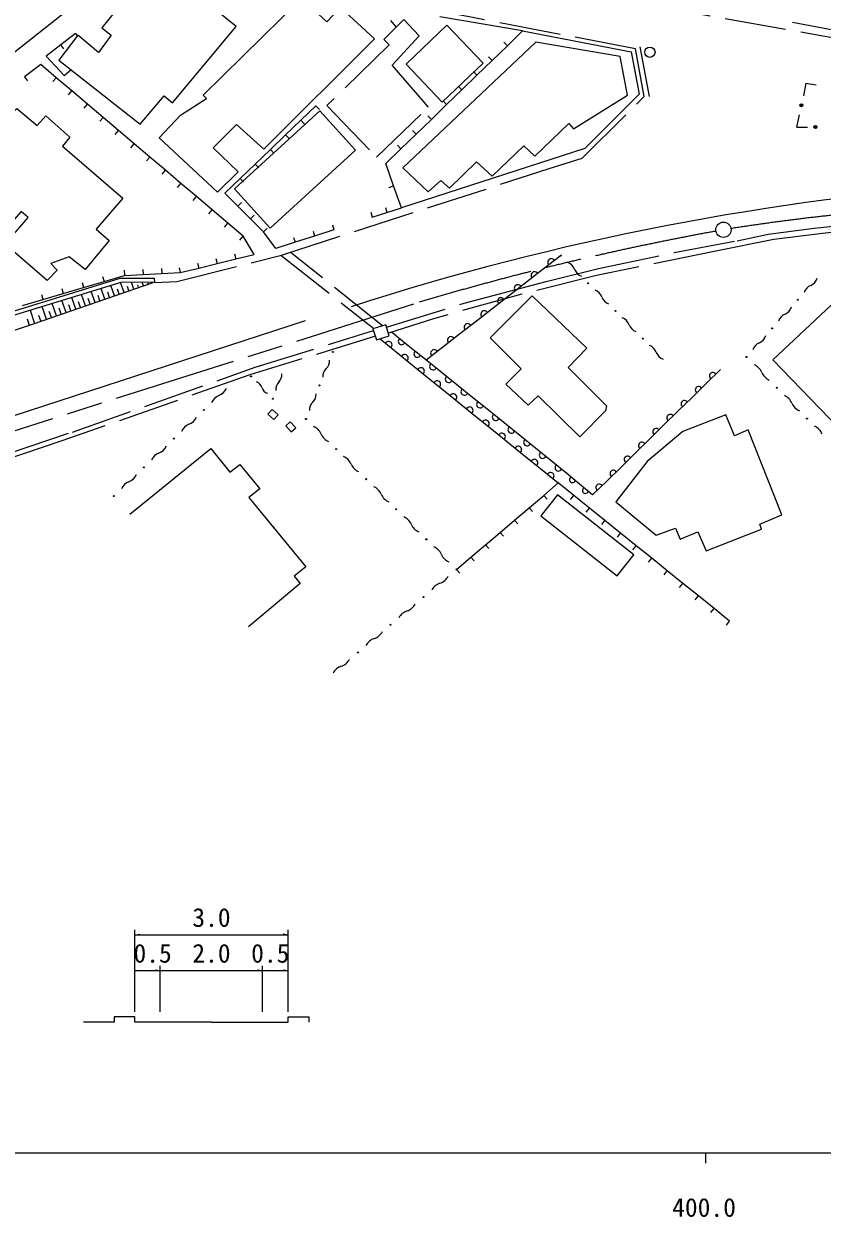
# Model space of a CAD drawing. Units: millimetres, scale not verified. Extents: x 40000 to 680000, y 20000 to 380000.
# Drawn here: x 401376 to 479385, y 198715 to 315310 of the extents above; entities that cross this region are included whole.
import ezdxf
from ezdxf.enums import TextEntityAlignment as Align

# ---------------------------------------------------------------- set-up
doc = ezdxf.new("R2010")
doc.units = ezdxf.units.MM
doc.header["$LTSCALE"] = 1000
doc.linetypes.add('CHAIN', pattern=[18.5, 12, -1.5, 3.5, -1.5])
doc.linetypes.add('DASHED', pattern=[7.5, 6, -1.5])
for name, color, linetype, lineweight in [('M-BGD', 7, 'Continuous', 25), ('M-BGD-EXST', 7, 'Continuous', 25), ('M-BMK', 2, 'CHAIN', 13), ('M-BMK-SRVR', 3, 'Continuous', 25), ('M-STR-HTXT', 7, 'Continuous', 13), ('M-TTL-BAND', 7, 'Continuous', 25)]:
    doc.layers.add(name, color=color, linetype=linetype, lineweight=lineweight)
doc.styles.add('ＭＳ ゴシック', font='')
doc.styles.get('ＭＳ ゴシック').set_extended_font_data('MS Gothic')

msp = doc.modelspace()

# ---------------------------------------------------------------- linework, layer by layer
at = {"layer": 'M-BGD'}
for p, q in [((450115, 314616), (442031, 315982)), ((437212, 315631), (437773, 314992)), ((442714, 315182), (438729, 311376)), ((446250, 311480), (442714, 315182)), ((482845, 314255), (476483, 315439)), ((406410, 314368), (404985, 313255)), ((406410, 314368), (406584, 314145)), ((448629, 313177), (450115, 314616)), ((404985, 313255), (403560, 312143)), ((405293, 312861), (404985, 313255)), ((447143, 311737), (448629, 313177)), ((448281, 313536), (448629, 313177)), ((461582, 313051), (462497, 308212)), ((403022, 311341), (401446, 310150)), ((404545, 310049), (403022, 311341)), ((403560, 312143), (405315, 310265)), ((438729, 311376), (442266, 307674)), ((442266, 307674), (446250, 311480)), ((445657, 310298), (447143, 311737)), ((446795, 312097), (447143, 311737)), ((401446, 310150), (401748, 309751)), ((405315, 310265), (405981, 310816)), ((444171, 308859), (445657, 310298)), ((445309, 310657), (445657, 310298)), ((404221, 309668), (404545, 310049)), ((406068, 308758), (404545, 310049)), ((443823, 309218), (444171, 308859)), ((477801, 309518), (477548, 308285)), ((477801, 309518), (478795, 309357)), ((405744, 308377), (406068, 308758)), ((407591, 307466), (406068, 308758)), ((442684, 307420), (444171, 308859)), ((407267, 307085), (407591, 307466)), ((409114, 306175), (407591, 307466)), ((430305, 306810), (421947, 299190)), ((428440, 305887), (429924, 307312)), ((429924, 307312), (430270, 306951)), ((433795, 302982), (430305, 306810)), ((441198, 305981), (442684, 307420)), ((442337, 307779), (442684, 307420)), ((408790, 305794), (409114, 306175)), ((410636, 304883), (409114, 306175)), ((426956, 304462), (428440, 305887)), ((428787, 305526), (428440, 305887)), ((439712, 304541), (441198, 305981)), ((440850, 306340), (441198, 305981)), ((476916, 305205), (477169, 306437)), ((410313, 304502), (410636, 304883)), ((412159, 303592), (410636, 304883)), ((425472, 303038), (426956, 304462)), ((427303, 304102), (426956, 304462)), ((438226, 303102), (439712, 304541)), ((439364, 304901), (439712, 304541)), ((476916, 305205), (477949, 305218)), ((411836, 303211), (412159, 303592)), ((413682, 302301), (412159, 303592)), ((437878, 303461), (438226, 303102)), ((413359, 301919), (413682, 302301)), ((415205, 301009), (413682, 302301)), ((423989, 301613), (425472, 303038)), ((425437, 295363), (433795, 302982)), ((425819, 302677), (425472, 303038)), ((436740, 301663), (438226, 303102)), ((414882, 300628), (415205, 301009)), ((416728, 299718), (415205, 301009)), ((422505, 300188), (423989, 301613)), ((424335, 301252), (423989, 301613)), ((437510, 299496), (436740, 301663)), ((416405, 299336), (416728, 299718)), ((418251, 298426), (416728, 299718)), ((421021, 298764), (422505, 300188)), ((422851, 299828), (422505, 300188)), ((422277, 297507), (421021, 298764)), ((421947, 299190), (425437, 295363)), ((437039, 299329), (437510, 299496)), ((438280, 297329), (437510, 299496)), ((417928, 298045), (418251, 298426)), ((419774, 297135), (418251, 298426)), ((422631, 297860), (422277, 297507)), ((423534, 296250), (422277, 297507)), ((436701, 297354), (436852, 296877)), ((436852, 296877), (438280, 297329)), ((419451, 296753), (419774, 297135)), ((421297, 295843), (419774, 297135)), ((423887, 296603), (423534, 296250)), ((424790, 294993), (423534, 296250)), ((435273, 296902), (435424, 296425)), ((435424, 296425), (436852, 296877)), ((420974, 295462), (421297, 295843)), ((422820, 294552), (421297, 295843)), ((425144, 295346), (424790, 294993)), ((425990, 293358), (424790, 294993)), ((429632, 295053), (429785, 294577)), ((431683, 295186), (429785, 294577)), ((431530, 295663), (431683, 295186)), ((422496, 294170), (422820, 294552)), ((423878, 292787), (422820, 294552)), ((427888, 293968), (425990, 293358)), ((427735, 294444), (427888, 293968)), ((429785, 294577), (427888, 293968)), ((421955, 292826), (422076, 292341)), ((422076, 292341), (423878, 292787)), ((418349, 291933), (418470, 291448)), ((418470, 291448), (420273, 291894)), ((420152, 292380), (420273, 291894)), ((420273, 291894), (422076, 292341)), ((453770, 292604), (452135, 291336)), ((409065, 290625), (409208, 290145)), ((409208, 290145), (411197, 290736)), ((411173, 291236), (411197, 290736)), ((411197, 290736), (413020, 290825)), ((412996, 291324), (413020, 290825)), ((413020, 290825), (414844, 290913)), ((414819, 291412), (414844, 290913)), ((414844, 290913), (416667, 291001)), ((416546, 291486), (416667, 291001)), ((416667, 291001), (418470, 291448)), ((452135, 291336), (450500, 290068)), ((405087, 289443), (405229, 288963)), ((405229, 288963), (407219, 289554)), ((407076, 290034), (407219, 289554)), ((407219, 289554), (409208, 290145)), ((408336, 288084), (407964, 289160)), ((409281, 288411), (408920, 289455)), ((410226, 288738), (409876, 289749)), ((410699, 288901), (410527, 289398)), ((411171, 289064), (410833, 290043)), ((411644, 289228), (411497, 289651)), ((412116, 289391), (411882, 290069)), ((412589, 289555), (412501, 289809)), ((413061, 289718), (412944, 290057)), ((413534, 289881), (413505, 289966)), ((450500, 290068), (448866, 288800)), ((401251, 287781), (403240, 288372)), ((403098, 288851), (403240, 288372)), ((403240, 288372), (405229, 288963)), ((405500, 287104), (405094, 288278)), ((406446, 287430), (406051, 288572)), ((406918, 287594), (406724, 288157)), ((407391, 287757), (407007, 288866)), ((407863, 287921), (407674, 288467)), ((408808, 288247), (408625, 288777)), ((409753, 288574), (409576, 289088)), ((448866, 288800), (447231, 287532)), ((401986, 287323), (402421, 286039)), ((402814, 286851), (403020, 286243)), ((403579, 286439), (403150, 287680)), ((404068, 286609), (403857, 287221)), ((404551, 286776), (404134, 287983)), ((405028, 286940), (404822, 287536)), ((405973, 287267), (405773, 287846)), ((447231, 287532), (445596, 286264)), ((428876, 286289), (396574, 275771)), ((401689, 286485), (401901, 285863)), ((436740, 285906), (435493, 285507)), ((437088, 284820), (436740, 285906)), ((445596, 286264), (443962, 284996)), ((435493, 285507), (435840, 284421)), ((435840, 284421), (437088, 284820)), ((436184, 284531), (437767, 283251)), ((439110, 283736), (437308, 285190)), ((443962, 284996), (442327, 283728)), ((440641, 282501), (439110, 283736)), ((442327, 283728), (440692, 282460)), ((437767, 283251), (439351, 281971)), ((442172, 281266), (440641, 282501)), ((439351, 281971), (440934, 280690)), ((443703, 280030), (442172, 281266)), ((469451, 281544), (468062, 280181)), ((440934, 280690), (442517, 279410)), ((445234, 278795), (443703, 280030)), ((468062, 280181), (466674, 278818)), ((442517, 279410), (444100, 278130)), ((446766, 277560), (445234, 278795)), ((466674, 278818), (465285, 277456)), ((425627, 277642), (425207, 277173)), ((426223, 277108), (425627, 277642)), ((444100, 278130), (445684, 276850)), ((448297, 276324), (446766, 277560)), ((425207, 277173), (425802, 276639)), ((425802, 276639), (426223, 277108)), ((427414, 276428), (426971, 276038)), ((427942, 275827), (427414, 276428)), ((445684, 276850), (447267, 275569)), ((465285, 277456), (463897, 276093)), ((426971, 276038), (427499, 275438)), ((427499, 275438), (427942, 275827)), ((447267, 275569), (448850, 274289)), ((449828, 275089), (448297, 276324)), ((463897, 276093), (462508, 274730)), ((448850, 274289), (450434, 273009)), ((451359, 273854), (449828, 275089)), ((462508, 274730), (461119, 273367)), ((450434, 273009), (452017, 271729)), ((452890, 272619), (451359, 273854)), ((461119, 273367), (459731, 272005)), ((452017, 271729), (453600, 270448)), ((454421, 271383), (452890, 272619)), ((459731, 272005), (458342, 270642)), ((455687, 270331), (454421, 271383)), ((458342, 270642), (456953, 269279)), ((452178, 269242), (453600, 270448)), ((455122, 269222), (453600, 270448)), ((456953, 269279), (455687, 270331)), ((450755, 268036), (452178, 269242)), ((453526, 269303), (451895, 267228)), ((452501, 268861), (452178, 269242)), ((460988, 263439), (453526, 269303)), ((454808, 268833), (455122, 269222)), ((456644, 267996), (455122, 269222)), ((449333, 266830), (450755, 268036)), ((451079, 267655), (450755, 268036)), ((451895, 267228), (459356, 261364)), ((456330, 267607), (456644, 267996)), ((458165, 266770), (456644, 267996)), ((447910, 265624), (449333, 266830)), ((449656, 266449), (449333, 266830)), ((457852, 266381), (458165, 266770)), ((459687, 265544), (458165, 266770)), ((446488, 264418), (447910, 265624)), ((448234, 265242), (447910, 265624)), ((459374, 265155), (459687, 265544)), ((461209, 264318), (459687, 265544)), ((445065, 263211), (446488, 264418)), ((446811, 264036), (446488, 264418)), ((460895, 263929), (461209, 264318)), ((462731, 263092), (461209, 264318)), ((443643, 262005), (445065, 263211)), ((445389, 262830), (445065, 263211)), ((459356, 261364), (460988, 263439)), ((462417, 262703), (462731, 263092)), ((464253, 261866), (462731, 263092)), ((443966, 261624), (443643, 262005)), ((463939, 261477), (464253, 261866)), ((465774, 260640), (464253, 261866)), ((465461, 260251), (465774, 260640)), ((467296, 259414), (465774, 260640)), ((466983, 259024), (467296, 259414)), ((468818, 258188), (467296, 259414)), ((468504, 257798), (468818, 258188)), ((470340, 256962), (468818, 258188)), ((470026, 256572), (470340, 256962))]:
    msp.add_line(p, q, dxfattribs=at)
at = {"layer": 'M-BGD', "linetype": 'DASHED'}
for p, q in [((426493, 292695), (435584, 285536)), ((436419, 285803), (427410, 292987))]:
    msp.add_line(p, q, dxfattribs=at)
for points in [[(414130, 290043), (416327, 290147), (426561, 292712), (452702, 301167), (455947, 302172), (462002, 308205), (461134, 312866), (436690, 317570), (417443, 321176), (418223, 325058), (415707, 325601)], [(418631, 325001), (447753, 319745), (484877, 313180), (512511, 308250)], [(436810, 285690), (444398, 288013), (448836, 289202), (452404, 290124), (457545, 291397), (464932, 292971), (471078, 294110), (474127, 294746), (478615, 295349), (484695, 296002), (490138, 296304), (494845, 296538), (500757, 296639), (504408, 296639), (512046, 296322)], [(484162, 295364), (479426, 294820), (474657, 294247), (468828, 293082), (457339, 290707), (450026, 288906), (441398, 286489), (437001, 285092)], [(392947, 271003), (406128, 275430), (423978, 281755), (435545, 285344)], [(435723, 284787), (423455, 281003), (405090, 274559), (393149, 270539)]]:
    msp.add_lwpolyline(points, dxfattribs=at)
at = {"layer": 'M-BGD'}
for points in [[(399249, 311600), (406940, 317724), (407408, 321760), (400944, 322755)], [(412727, 305502), (415071, 308291), (415915, 307599), (422117, 315042), (417905, 318488), (416992, 317380), (414387, 319474), (412658, 317428), (411587, 318183), (408988, 314933), (409910, 314202), (408677, 312522), (406641, 314221), (404788, 311756)], [(428513, 317822), (430997, 315516), (432332, 316902), (435640, 313844), (424819, 303070), (422165, 305487), (419874, 303196), (422323, 300858), (420301, 298852), (414598, 304178), (416680, 306374), (419211, 308027), (418896, 308331)], [(459640, 312116), (451397, 313536), (438419, 301237), (440895, 298885), (442128, 300015), (442960, 299255), (445624, 301839), (447140, 300413), (450228, 303405), (451309, 302368), (454633, 305581), (455098, 305053), (460358, 308328)], [(400703, 307043), (402661, 305392), (403533, 306329), (405869, 304240), (405145, 303368), (411060, 298276), (408444, 295265), (409727, 294130), (407358, 291316), (405791, 292562), (404026, 291884), (404643, 291242), (403669, 290243), (399559, 293772), (401805, 296375), (401114, 296968), (398671, 294253), (394071, 298256), (397514, 302199), (396792, 302865)], [(446938, 284617), (451042, 288737), (456404, 283625), (454571, 281730), (458299, 278002), (458212, 277503), (455693, 274959), (451628, 278949), (450668, 278039), (448486, 280109), (449958, 281605)], [(474561, 282479), (480813, 288342), (482859, 286228), (480870, 284311), (482845, 282150), (483623, 282870), (485785, 280708), (485021, 279901), (488884, 275923), (484690, 271989)], [(469962, 277113), (465771, 275470), (462272, 272555), (459230, 268622), (463176, 265356), (465042, 266027), (465508, 264948), (467238, 265686), (468045, 263820), (473454, 265951), (473282, 266418), (475459, 267323), (472144, 275650), (470829, 275069)]]:
    msp.add_lwpolyline(points, close=True, dxfattribs=at)
at = {"layer": 'M-BGD', "linetype": 'DASHED'}
msp.add_lwpolyline([(440022, 314140), (438514, 315736), (436555, 313769), (437061, 313273), (430985, 307323), (435842, 302294), (440912, 307156), (437354, 311289)], close=True, dxfattribs=at)
at = {"layer": 'M-BGD'}
for points in [[(450115, 314616), (460720, 312570), (461518, 308438), (456199, 303126), (438280, 297329)], [(383645, 282175), (401308, 287525), (410802, 290453), (414122, 290460), (414130, 290043), (410954, 290080), (383768, 281722)], [(337109, 265066), (338818, 265499), (343110, 266572), (349019, 268296), (354066, 270071), (365605, 273850), (384930, 280165), (402302, 285998), (414006, 290045)], [(411743, 267416), (419644, 273808), (421510, 271507), (422482, 272249), (424451, 269871), (423351, 269027), (428925, 262251), (427800, 261356), (428363, 260640), (423326, 256396)]]:
    msp.add_lwpolyline(points, dxfattribs=at)
for centre, radius in [((477358, 307361), 150), ((477358, 307361), 99), ((477358, 307361), 49), ((478723, 305228), 150), ((478723, 305228), 99), ((478723, 305228), 49), ((453860, 292670), 50), ((456523, 289967), 50), ((477015, 288357), 50), ((459186, 287263), 50), ((461850, 284560), 50), ((474509, 285559), 50), ((431577, 283261), 50), ((472002, 282760), 50), ((423575, 280865), 50), ((430262, 279981), 50), ((425715, 278679), 50), ((474955, 279752), 50), ((418970, 277591), 50), ((428948, 276702), 50), ((477908, 276744), 50), ((416040, 274783), 50), ((431887, 273762), 50), ((413109, 271974), 50), ((434826, 270823), 50), ((410178, 269166), 50), ((437765, 267884), 50), ((440704, 264945), 50), ((443643, 262005), 50), ((440430, 259303), 50), ((437216, 256601), 50), ((434003, 253899), 50)]:
    msp.add_circle(centre, radius, dxfattribs=at)
for centre, radius, start, end in [((513380, 40289), 259997, 93.92697, 107.92258), ((452921, 292011), 349, 29.32666, 226.27728), ((454093, 290902), 1175, 20.76277, 68.37974), ((451286, 290743), 349, 29.32579, 226.27815), ((456290, 291735), 1175, 200.763, 248.37865), ((477798, 290809), 1153, 294.10767, 342.19342), ((449651, 289475), 349, 29.32579, 226.27815), ((456756, 288198), 1175, 20.76277, 68.37974), ((478739, 288704), 1153, 114.10904, 162.19286), ((448017, 288207), 349, 29.32691, 226.27703), ((458954, 289032), 1175, 200.763, 248.37865), ((446382, 286938), 349, 29.32579, 226.27815), ((476233, 285906), 1153, 114.10882, 162.19317), ((475291, 288010), 1153, 294.10904, 342.19286), ((444747, 285670), 349, 29.32579, 226.27815), ((459419, 285495), 1175, 20.76277, 68.37974), ((461617, 286328), 1175, 200.763, 248.37865), ((438303, 284303), 334, 129.78793, 332.42088), ((443113, 284402), 349, 29.32579, 226.27815), ((472785, 285211), 1153, 294.10846, 342.19435), ((437011, 283935), 344, 311.66242, 150.41914), ((441478, 283134), 349, 29.32666, 226.27728), ((462082, 282792), 1175, 20.763, 68.37865), ((473726, 283107), 1153, 114.10767, 162.19342), ((430225, 282375), 1025, 312.64702, 3.68102), ((438594, 282654), 344, 311.6608, 150.4197), ((439834, 283068), 334, 129.78833, 332.41911), ((464280, 283625), 1175, 200.76221, 248.38114), ((425610, 281011), 984, 314.2921, 6.40097), ((431614, 280867), 1025, 132.64671, 183.67964), ((440178, 281374), 344, 311.661, 150.41819), ((441365, 281832), 334, 129.78911, 332.41944), ((468709, 280911), 331, 32.52059, 236.39866), ((472155, 280695), 1438, 22.97871, 65.96401), ((474803, 281818), 1438, 202.97743, 245.96451), ((423891, 279569), 781, 15.07407, 73.69377), ((426984, 279603), 984, 134.29046, 186.4018), ((441761, 280094), 344, 311.66242, 150.41914), ((442897, 280597), 334, 129.7898, 332.42011), ((467320, 279549), 331, 32.52108, 236.3994), ((420925, 277751), 1337, 111.48325, 156.07883), ((419946, 280240), 1337, 291.4814, 336.08065), ((425400, 279975), 781, 195.07407, 253.69377), ((428911, 279096), 1025, 312.64767, 3.67916), ((443344, 278814), 344, 311.6608, 150.4197), ((444428, 279362), 334, 129.78833, 332.41911), ((475108, 277687), 1438, 22.97871, 65.96401), ((430300, 277587), 1025, 132.64606, 183.68149), ((444927, 277533), 344, 311.66169, 150.41882), ((445959, 278126), 334, 129.78793, 332.42088), ((465931, 278186), 331, 32.5201, 236.40039), ((477756, 278810), 1438, 202.97871, 245.96401), ((417015, 277432), 1337, 291.48296, 336.07908), ((446511, 276253), 344, 311.66242, 150.41914), ((447490, 276891), 334, 129.78911, 332.41944), ((464543, 276823), 331, 32.5211, 236.39939), ((417995, 274943), 1337, 111.48296, 156.07908), ((429131, 274681), 1400, 23.20758, 66.78462), ((431704, 275784), 1400, 203.20858, 246.78441), ((448094, 274973), 344, 311.66242, 150.41914), ((449021, 275656), 334, 129.7887, 332.4212), ((463154, 275460), 331, 32.5211, 236.39939), ((478061, 274679), 1438, 22.97871, 65.96401), ((414085, 274623), 1337, 291.4814, 336.08065), ((449677, 273693), 344, 311.66169, 150.41882), ((450552, 274420), 334, 129.78902, 332.41978), ((461766, 274098), 331, 32.52282, 236.39893), ((415064, 272134), 1337, 111.48274, 156.08012), ((432070, 271741), 1400, 23.20758, 66.78462), ((452083, 273185), 334, 129.78833, 332.41911), ((460377, 272735), 331, 32.52108, 236.3994), ((434643, 272844), 1400, 203.20758, 246.78462), ((451260, 272412), 344, 311.66132, 150.42024), ((453615, 271950), 334, 129.78793, 332.42088), ((458988, 271372), 331, 32.5201, 236.40039), ((412133, 269326), 1337, 111.48296, 156.07908), ((411154, 271814), 1337, 291.48274, 336.08012), ((452844, 271132), 344, 311.66242, 150.41914), ((454987, 270776), 294, 119.16291, 341.38452), ((435009, 268802), 1400, 23.20758, 66.78462), ((437582, 269905), 1400, 203.20707, 246.78591), ((456253, 269724), 294, 119.16188, 341.38555), ((457600, 270010), 331, 32.5211, 236.39939), ((437948, 265863), 1400, 23.20707, 66.78591), ((440521, 266966), 1400, 203.20758, 246.78462), ((440887, 262923), 1400, 23.20758, 66.78462), ((443460, 264026), 1400, 203.20629, 246.78513), ((441584, 262008), 1427, 288.4862, 331.63712), ((442489, 259301), 1427, 108.48411, 151.63991), ((439275, 256599), 1427, 108.48459, 151.63873), ((438370, 259306), 1427, 288.4862, 331.63712), ((435157, 256603), 1427, 288.4862, 331.63712), ((436062, 253896), 1427, 108.48459, 151.63873), ((431944, 253901), 1427, 288.48484, 331.63847), ((432849, 251194), 1427, 108.48411, 151.63991)]:
    msp.add_arc(centre, radius, start, end, dxfattribs=at)
at = {"layer": 'M-BGD-EXST'}
msp.add_circle((462554, 312535), 500, dxfattribs=at)
at = {"layer": 'M-BMK'}
msp.add_line((375147, 267533), (440001, 288109), dxfattribs=at)
for centre, radius, start, end in [((502765, 88457), 209355, 80.80484, 98.8717), ((518030, 26416), 273077, 100.34347, 106.60289)]:
    msp.add_arc(centre, radius, start, end, dxfattribs=at)
at = {"layer": 'M-BMK-SRVR'}
msp.add_circle((469737, 295190), 750, dxfattribs=at)
at = {"layer": 'M-STR-HTXT'}
for p, q in [((412208, 218779), (412208, 226779)), ((412208, 226279), (412708, 226362)), ((427208, 226279), (412208, 226279)), ((427208, 226279), (426708, 226362)), ((427208, 218779), (427208, 226779)), ((412208, 222779), (412708, 222862)), ((414708, 222779), (412208, 222779)), ((414708, 222779), (414208, 222862)), ((414708, 218779), (414708, 223279)), ((414708, 222779), (415208, 222862)), ((424708, 222779), (414708, 222779)), ((424708, 222779), (424208, 222862)), ((424708, 218779), (424708, 223279)), ((424708, 222779), (425208, 222862)), ((427208, 222779), (424708, 222779)), ((427208, 222779), (426708, 222862)), ((411208, 218279), (410208, 218279)), ((410208, 218279), (410208, 217779)), ((412208, 218279), (411208, 218279)), ((412208, 217779), (412208, 218279)), ((427208, 217779), (427208, 218279)), ((427208, 218279), (428208, 218279)), ((428208, 218279), (429208, 218279)), ((429208, 218279), (429208, 217779)), ((410208, 217779), (407208, 217779)), ((414708, 217779), (412208, 217779)), ((419708, 217779), (414708, 217779)), ((419708, 217779), (424708, 217779)), ((424708, 217779), (427208, 217779))]:
    msp.add_line(p, q, dxfattribs=at)
at = {"layer": 'M-TTL-BAND'}
for p, q in [((40000, 205000), (579000, 205000)), ((468000, 205000), (468000, 204000))]:
    msp.add_line(p, q, dxfattribs=at)

# ---------------------------------------------------------------- texts
at = {"layer": 'M-STR-HTXT', "style": 'ＭＳ ゴシック'}
for s, p in [('3.0', (419708, 226529)), ('0.5', (413958, 223029)), ('2.0', (419708, 223029)), ('0.5', (425458, 223029))]:
    msp.add_text(s, height=1833, dxfattribs=at).set_placement(p, align=Align.BOTTOM_CENTER)
at = {"layer": 'M-TTL-BAND', "style": 'ＭＳ ゴシック'}
msp.add_text('400.0', height=1833, dxfattribs=at).set_placement((467844, 198195), align=Align.BOTTOM_CENTER)

doc.saveas('drawing.dxf')
